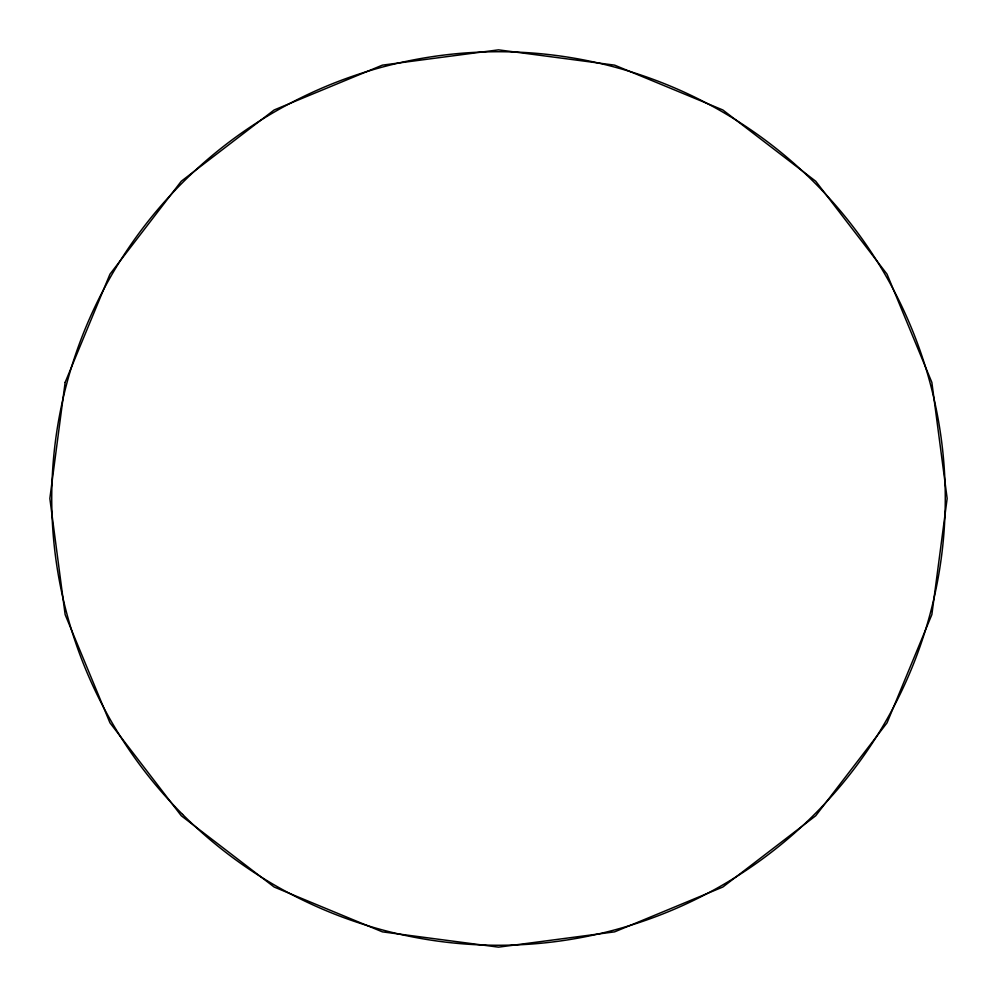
<?xml version="1.0" encoding="UTF-8"?>
<svg xmlns="http://www.w3.org/2000/svg" width="997" height="997" viewBox="0 0 997 997"><rect width="100%" height="100%" fill="white"/><g stroke="black" fill="none" stroke-linecap="round" stroke-linejoin="round"><path stroke-width="1.5" d="M65.141 382.387L49.85 498.5L65.141 614.613L109.957 722.825L181.255 815.745L274.175 887.043L382.387 931.859L498.5 947.15L614.613 931.859L722.825 887.043L815.745 815.745L887.043 722.825L931.859 614.613L947.15 498.5L931.859 382.387L887.043 274.175L815.745 181.255L722.825 109.957L614.613 65.141L498.5 49.85L382.387 65.141L274.175 109.957L181.255 181.255L109.957 274.175L65.141 382.387M182.588 814.412A446.768 446.768 0 0 0 930.051 614.127A446.768 446.768 0 0 0 382.873 66.949A446.768 446.768 0 0 0 182.588 814.412"/></g></svg>
